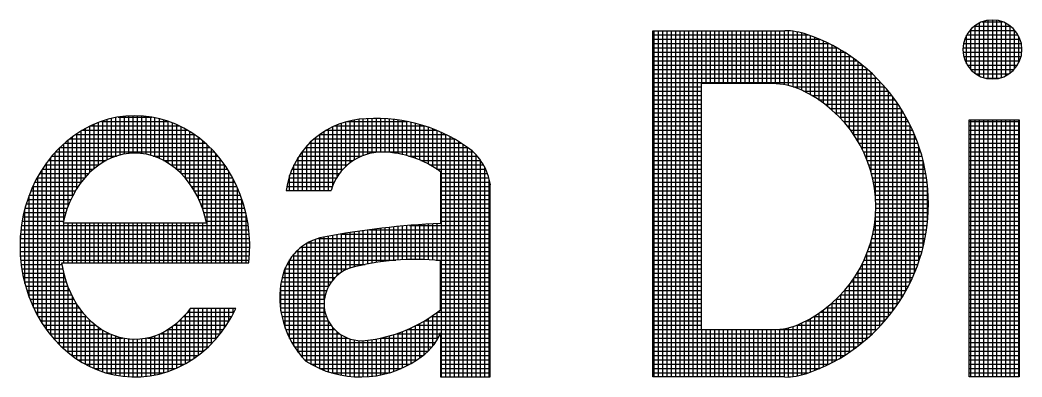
# Model space of a CAD drawing. Header units: inches. Extents: x 1155 to 1996, y 2 to 596.
# Drawn here: x 1862.027 to 1866.036, y 101.518 to 102.949 of the extents above; entities that cross this region are included whole.
import ezdxf

# ---------------------------------------------------------------- set-up
doc = ezdxf.new("R2010")
doc.units = ezdxf.units.IN
doc.header["$MEASUREMENT"] = 0
doc.layers.add('BG ÇÑ±¹Áö¿ª³\xad¹æ±â¼úÁÖ½ÄÈ¸»ç CI', color=7, linetype='Continuous')

msp = doc.modelspace()

# ---------------------------------------------------------------- linework, layer by layer
at = {"layer": 'BG ÇÑ±¹Áö¿ª³\xad¹æ±â¼úÁÖ½ÄÈ¸»ç CI', "color": 7, "linetype": 'Continuous', "lineweight": 25}
for p, q in [((1865.8766, 102.9418), (1865.9582, 102.9418)), ((1865.8836, 102.7176), (1865.8836, 102.9442)), ((1865.901, 102.7138), (1865.901, 102.9479)), ((1865.9184, 102.7127), (1865.9184, 102.9491)), ((1865.9357, 102.7141), (1865.9357, 102.9477)), ((1865.9531, 102.7182), (1865.9531, 102.9436)), ((1864.5585, 101.5185), (1864.5585, 102.906)), ((1864.5585, 102.906), (1865.087, 102.906)), ((1864.5639, 101.5185), (1864.5639, 102.906)), ((1864.5813, 101.5185), (1864.5813, 102.906)), ((1864.5987, 101.5185), (1864.5987, 102.906)), ((1864.616, 101.5185), (1864.616, 102.906)), ((1864.6334, 101.5185), (1864.6334, 102.906)), ((1864.6508, 101.5185), (1864.6508, 102.906)), ((1864.6681, 101.5185), (1864.6681, 102.906)), ((1864.6855, 101.5185), (1864.6855, 102.906)), ((1864.7029, 101.5185), (1864.7029, 102.906)), ((1864.7202, 101.5185), (1864.7202, 102.906)), ((1864.7376, 101.5185), (1864.7376, 102.906)), ((1864.7549, 102.6942), (1864.7549, 102.906)), ((1864.7723, 102.6942), (1864.7723, 102.906)), ((1864.7897, 102.6942), (1864.7897, 102.906)), ((1864.807, 102.6942), (1864.807, 102.906)), ((1864.8244, 102.6942), (1864.8244, 102.906)), ((1864.8418, 102.6942), (1864.8418, 102.906)), ((1864.8591, 102.6942), (1864.8591, 102.906)), ((1864.8765, 102.6942), (1864.8765, 102.906)), ((1864.8939, 102.6942), (1864.8939, 102.906)), ((1864.9112, 102.6942), (1864.9112, 102.906)), ((1864.9286, 102.6942), (1864.9286, 102.906)), ((1864.946, 102.6942), (1864.946, 102.906)), ((1864.9633, 102.6942), (1864.9633, 102.906)), ((1864.9807, 102.6942), (1864.9807, 102.906)), ((1864.998, 102.6942), (1864.998, 102.906)), ((1865.0154, 102.6942), (1865.0154, 102.906)), ((1865.0328, 102.6942), (1865.0328, 102.906)), ((1865.0501, 102.6938), (1865.0501, 102.906)), ((1865.0675, 102.6924), (1865.0675, 102.906)), ((1865.0849, 102.6899), (1865.0849, 102.906)), ((1865.1022, 102.6863), (1865.1022, 102.9056)), ((1865.1196, 102.6814), (1865.1196, 102.9041)), ((1865.137, 102.6752), (1865.137, 102.9014)), ((1865.8271, 102.9071), (1866.0078, 102.9071)), ((1865.8315, 102.7497), (1865.8315, 102.9121)), ((1865.8452, 102.9245), (1865.9896, 102.9245)), ((1865.8489, 102.7346), (1865.8489, 102.9272)), ((1865.8663, 102.7243), (1865.8663, 102.9374)), ((1865.9705, 102.7253), (1865.9705, 102.9365)), ((1865.9878, 102.736), (1865.9878, 102.9258)), ((1866.0052, 102.7517), (1866.0052, 102.91)), ((1864.5585, 102.8897), (1865.18, 102.8897)), ((1864.5585, 102.8724), (1865.225, 102.8724)), ((1865.1543, 102.6677), (1865.1543, 102.8976)), ((1865.1717, 102.6592), (1865.1717, 102.8926)), ((1865.1891, 102.6498), (1865.1891, 102.8865)), ((1865.2064, 102.6395), (1865.2064, 102.88)), ((1865.2238, 102.6282), (1865.2238, 102.8729)), ((1865.2412, 102.616), (1865.2412, 102.8653)), ((1865.8067, 102.8724), (1866.0281, 102.8724)), ((1865.8142, 102.7733), (1865.8142, 102.8884)), ((1865.8149, 102.8897), (1866.0199, 102.8897)), ((1866.0226, 102.7769), (1866.0226, 102.8849)), ((1864.5585, 102.855), (1865.2627, 102.855)), ((1864.5585, 102.8376), (1865.2956, 102.8376)), ((1864.5585, 102.8203), (1865.3248, 102.8203)), ((1865.2585, 102.6026), (1865.2585, 102.8571)), ((1865.2759, 102.5879), (1865.2759, 102.8483)), ((1865.2932, 102.5719), (1865.2932, 102.8389)), ((1865.3106, 102.5543), (1865.3106, 102.8289)), ((1865.7994, 102.8376), (1866.0354, 102.8376)), ((1865.7997, 102.8203), (1866.0351, 102.8203)), ((1865.8017, 102.855), (1866.0331, 102.855)), ((1864.5585, 102.8029), (1865.3512, 102.8029)), ((1864.5585, 102.7856), (1865.3753, 102.7856)), ((1865.328, 102.5349), (1865.328, 102.8183)), ((1865.3453, 102.5133), (1865.3453, 102.8069)), ((1865.3627, 102.489), (1865.3627, 102.7948)), ((1865.3801, 102.4614), (1865.3801, 102.782)), ((1865.8026, 102.8029), (1866.0322, 102.8029)), ((1865.8083, 102.7856), (1866.0266, 102.7856)), ((1864.5585, 102.7682), (1865.3975, 102.7682)), ((1864.5585, 102.7508), (1865.418, 102.7508)), ((1865.3974, 102.4291), (1865.3974, 102.7682)), ((1865.4148, 102.3899), (1865.4148, 102.7536)), ((1865.8172, 102.7682), (1866.0176, 102.7682)), ((1865.8305, 102.7508), (1866.0043, 102.7508)), ((1864.5585, 102.7335), (1865.437, 102.7335)), ((1864.5585, 102.7161), (1865.4548, 102.7161)), ((1865.4322, 102.3377), (1865.4322, 102.738)), ((1865.4495, 102.2339), (1865.4495, 102.7213)), ((1865.4669, 101.721), (1865.4669, 102.7035)), ((1865.8505, 102.7335), (1865.9843, 102.7335)), ((1865.8893, 102.7161), (1865.9455, 102.7161)), ((1864.5585, 102.6987), (1865.4713, 102.6987)), ((1864.5585, 102.6814), (1864.7526, 102.6814)), ((1864.5585, 102.664), (1864.7526, 102.664)), ((1865.037, 102.6942), (1864.7526, 102.6942)), ((1864.7526, 102.6942), (1864.7526, 101.7083)), ((1865.1197, 102.6814), (1865.4868, 102.6814)), ((1865.1621, 102.664), (1865.5014, 102.664)), ((1865.4843, 101.7401), (1865.4843, 102.6843)), ((1865.5016, 101.7608), (1865.5016, 102.6637)), ((1864.5585, 102.6466), (1864.7526, 102.6466)), ((1864.5585, 102.6293), (1864.7526, 102.6293)), ((1865.1945, 102.6466), (1865.515, 102.6466)), ((1865.2222, 102.6293), (1865.5278, 102.6293)), ((1865.519, 101.7831), (1865.519, 102.6414)), ((1864.5585, 102.6119), (1864.7526, 102.6119)), ((1864.5585, 102.5945), (1864.7526, 102.5945)), ((1865.2466, 102.6119), (1865.5398, 102.6119)), ((1865.2682, 102.5945), (1865.5511, 102.5945)), ((1865.5363, 101.8074), (1865.5363, 102.6171)), ((1865.5537, 101.8341), (1865.5537, 102.5904)), ((1862.3435, 102.5396), (1862.3087, 102.5248)), ((1862.3791, 102.5511), (1862.3435, 102.5396)), ((1862.3523, 102.5424), (1862.6215, 102.5424)), ((1862.3586, 102.3785), (1862.3586, 102.5445)), ((1862.376, 102.3882), (1862.376, 102.5501)), ((1862.4149, 102.5592), (1862.3791, 102.5511)), ((1862.3934, 102.3965), (1862.3934, 102.5543)), ((1862.4107, 102.4027), (1862.4107, 102.5583)), ((1862.4506, 102.564), (1862.4149, 102.5592)), ((1862.4194, 102.5598), (1862.5548, 102.5598)), ((1862.4281, 102.4078), (1862.4281, 102.561)), ((1862.4455, 102.4116), (1862.4455, 102.5633)), ((1862.4859, 102.5656), (1862.4506, 102.564)), ((1862.4628, 102.4142), (1862.4628, 102.5646)), ((1862.4802, 102.4151), (1862.4802, 102.5654)), ((1862.5206, 102.5642), (1862.4859, 102.5656)), ((1862.4976, 102.4149), (1862.4976, 102.5651)), ((1862.5149, 102.4135), (1862.5149, 102.5644)), ((1862.5542, 102.5599), (1862.5206, 102.5642)), ((1862.5323, 102.4109), (1862.5323, 102.5627)), ((1862.5497, 102.4066), (1862.5497, 102.5605)), ((1862.5867, 102.5531), (1862.5542, 102.5599)), ((1862.567, 102.4011), (1862.567, 102.5572)), ((1862.5844, 102.3943), (1862.5844, 102.5536)), ((1862.6187, 102.5436), (1862.5867, 102.5531)), ((1862.6017, 102.386), (1862.6017, 102.5486)), ((1862.6507, 102.5311), (1862.6187, 102.5436)), ((1862.6191, 102.3758), (1862.6191, 102.5434)), ((1863.3311, 102.3633), (1863.3311, 102.5411)), ((1863.3362, 102.5424), (1863.5768, 102.5424)), ((1863.3484, 102.3778), (1863.3484, 102.5454)), ((1863.3658, 102.3895), (1863.3658, 102.5487)), ((1863.3832, 102.3989), (1863.3832, 102.5511)), ((1863.4005, 102.4063), (1863.4005, 102.5528)), ((1863.4179, 102.412), (1863.4179, 102.5539)), ((1863.4352, 102.4161), (1863.4352, 102.5546)), ((1863.4526, 102.4187), (1863.4526, 102.5549)), ((1863.47, 102.4198), (1863.47, 102.5546)), ((1863.4873, 102.4195), (1863.4873, 102.5539)), ((1863.5047, 102.4183), (1863.5047, 102.5527)), ((1863.5221, 102.4164), (1863.5221, 102.551)), ((1863.5394, 102.4137), (1863.5394, 102.5488)), ((1863.5568, 102.4102), (1863.5568, 102.5461)), ((1863.5742, 102.4059), (1863.5742, 102.543)), ((1863.5915, 102.4008), (1863.5915, 102.5393)), ((1864.5585, 102.5772), (1864.7526, 102.5772)), ((1864.5585, 102.5598), (1864.7526, 102.5598)), ((1864.5585, 102.5424), (1864.7526, 102.5424)), ((1865.2877, 102.5772), (1865.5617, 102.5772)), ((1865.3054, 102.5598), (1865.5717, 102.5598)), ((1865.3214, 102.5424), (1865.581, 102.5424)), ((1865.5711, 101.8636), (1865.5711, 102.5608)), ((1865.8245, 102.5494), (1866.0242, 102.5494)), ((1865.8245, 101.5185), (1865.8245, 102.5494)), ((1865.8245, 102.5424), (1866.0242, 102.5424)), ((1865.8315, 101.5185), (1865.8315, 102.5494)), ((1865.8489, 101.5185), (1865.8489, 102.5494)), ((1865.8663, 101.5185), (1865.8663, 102.5494)), ((1865.8836, 101.5185), (1865.8836, 102.5494)), ((1865.901, 101.5185), (1865.901, 102.5494)), ((1865.9184, 101.5185), (1865.9184, 102.5494)), ((1865.9357, 101.5185), (1865.9357, 102.5494)), ((1865.9531, 101.5185), (1865.9531, 102.5494)), ((1865.9705, 101.5185), (1865.9705, 102.5494)), ((1865.9878, 101.5185), (1865.9878, 102.5494)), ((1866.0052, 101.5185), (1866.0052, 102.5494)), ((1866.0226, 101.5185), (1866.0226, 102.5494)), ((1866.0242, 102.5494), (1866.0242, 101.5185)), ((1862.2748, 102.5067), (1862.2422, 102.4855)), ((1862.2718, 102.2991), (1862.2718, 102.5048)), ((1862.3087, 102.5248), (1862.2748, 102.5067)), ((1862.2767, 102.5077), (1862.696, 102.5077)), ((1862.2892, 102.3203), (1862.2892, 102.5144)), ((1862.3066, 102.3386), (1862.3066, 102.5237)), ((1862.3094, 102.5251), (1862.6632, 102.5251)), ((1862.3239, 102.354), (1862.3239, 102.5313)), ((1862.3413, 102.3672), (1862.3413, 102.5387)), ((1862.6365, 102.3638), (1862.6365, 102.5366)), ((1862.6826, 102.5156), (1862.6507, 102.5311)), ((1862.6538, 102.35), (1862.6538, 102.5296)), ((1862.6712, 102.334), (1862.6712, 102.5212)), ((1862.714, 102.4971), (1862.6826, 102.5156)), ((1862.6886, 102.3153), (1862.6886, 102.5121)), ((1862.7059, 102.2932), (1862.7059, 102.5018)), ((1863.2442, 102.266), (1863.2442, 102.5028)), ((1863.2523, 102.5077), (1863.6916, 102.5077)), ((1863.2616, 102.266), (1863.2616, 102.513)), ((1863.279, 102.2874), (1863.279, 102.5218)), ((1863.2863, 102.5251), (1863.6439, 102.5251)), ((1863.2963, 102.3214), (1863.2963, 102.5293)), ((1863.3137, 102.3451), (1863.3137, 102.5357)), ((1863.6089, 102.3948), (1863.6089, 102.5351)), ((1863.6263, 102.3879), (1863.6263, 102.5304)), ((1863.6436, 102.38), (1863.6436, 102.5252)), ((1863.661, 102.3712), (1863.661, 102.5194)), ((1863.6783, 102.3612), (1863.6783, 102.513)), ((1863.6957, 102.3501), (1863.6957, 102.506)), ((1864.5585, 102.5251), (1864.7526, 102.5251)), ((1864.5585, 102.5077), (1864.7526, 102.5077)), ((1865.3361, 102.5251), (1865.5897, 102.5251)), ((1865.3495, 102.5077), (1865.5978, 102.5077)), ((1865.5884, 101.8969), (1865.5884, 102.5276)), ((1865.8245, 102.5251), (1866.0242, 102.5251)), ((1865.8245, 102.5077), (1866.0242, 102.5077)), ((1862.2114, 102.4614), (1862.1825, 102.4346)), ((1862.2422, 102.4855), (1862.2114, 102.4614)), ((1862.2197, 102.204), (1862.2197, 102.4679)), ((1862.2262, 102.473), (1862.7474, 102.473)), ((1862.2371, 102.2436), (1862.2371, 102.4815)), ((1862.2497, 102.4904), (1862.7235, 102.4904)), ((1862.2545, 102.274), (1862.2545, 102.4935)), ((1862.7445, 102.4754), (1862.714, 102.4971)), ((1862.7233, 102.2667), (1862.7233, 102.4905)), ((1862.7407, 102.234), (1862.7407, 102.4782)), ((1862.7739, 102.4507), (1862.7445, 102.4754)), ((1862.758, 102.1923), (1862.758, 102.4641)), ((1863.1921, 102.266), (1863.1921, 102.4625)), ((1863.2037, 102.473), (1863.7632, 102.473)), ((1863.2095, 102.266), (1863.2095, 102.4779)), ((1863.2257, 102.4904), (1863.7303, 102.4904)), ((1863.2269, 102.266), (1863.2269, 102.4912)), ((1863.7131, 101.5185), (1863.7131, 102.4985)), ((1863.7304, 101.5185), (1863.7304, 102.4903)), ((1863.7478, 101.5185), (1863.7478, 102.4814)), ((1863.7652, 101.5185), (1863.7652, 102.4719)), ((1863.7825, 101.5185), (1863.7825, 102.4616)), ((1864.5585, 102.4904), (1864.7526, 102.4904)), ((1864.5585, 102.473), (1864.7526, 102.473)), ((1865.3618, 102.4904), (1865.6054, 102.4904)), ((1865.3731, 102.473), (1865.6124, 102.473)), ((1865.6058, 101.9352), (1865.6058, 102.4893)), ((1865.8245, 102.4904), (1866.0242, 102.4904)), ((1865.8245, 102.473), (1866.0242, 102.473)), ((1862.1825, 102.4346), (1862.1558, 102.4056)), ((1862.1699, 102.4209), (1862.8037, 102.4209)), ((1862.185, 101.6473), (1862.185, 102.4369)), ((1862.1864, 102.4383), (1862.7865, 102.4383)), ((1862.2024, 102.1473), (1862.2024, 102.453)), ((1862.2052, 102.4556), (1862.7681, 102.4556)), ((1862.8018, 102.4231), (1862.7739, 102.4507)), ((1862.7754, 101.9756), (1862.7754, 102.4493)), ((1862.7928, 101.9756), (1862.7928, 102.4321)), ((1862.8278, 102.3928), (1862.8018, 102.4231)), ((1863.155, 102.4209), (1863.8393, 102.4209)), ((1863.1574, 102.266), (1863.1574, 102.424)), ((1863.169, 102.4383), (1863.8179, 102.4383)), ((1863.1748, 102.266), (1863.1748, 102.4448)), ((1863.1851, 102.4556), (1863.7921, 102.4556)), ((1863.7999, 101.5185), (1863.7999, 102.4505)), ((1863.8173, 101.5185), (1863.8173, 102.4387)), ((1863.8346, 101.5185), (1863.8346, 102.4251)), ((1864.5585, 102.4556), (1864.7526, 102.4556)), ((1864.5585, 102.4383), (1864.7526, 102.4383)), ((1864.5585, 102.4209), (1864.7526, 102.4209)), ((1865.3834, 102.4556), (1865.6189, 102.4556)), ((1865.3928, 102.4383), (1865.6249, 102.4383)), ((1865.4014, 102.4209), (1865.6305, 102.4209)), ((1865.6232, 101.981), (1865.6232, 102.4435)), ((1865.8245, 102.4556), (1866.0242, 102.4556)), ((1865.8245, 102.4383), (1866.0242, 102.4383)), ((1865.8245, 102.4209), (1866.0242, 102.4209)), ((1862.1558, 102.4056), (1862.1315, 102.3745)), ((1862.1407, 102.3862), (1862.3718, 102.3862)), ((1862.1503, 101.6858), (1862.1503, 102.3985)), ((1862.1542, 102.4035), (1862.413, 102.4035)), ((1862.1676, 101.6654), (1862.1676, 102.4184)), ((1862.3702, 102.3854), (1862.3476, 102.3718)), ((1862.3934, 102.3965), (1862.3702, 102.3854)), ((1862.4168, 102.4049), (1862.3934, 102.3965)), ((1862.4403, 102.4108), (1862.4168, 102.4049)), ((1862.4637, 102.4143), (1862.4403, 102.4108)), ((1862.4866, 102.4154), (1862.4637, 102.4143)), ((1862.5096, 102.4143), (1862.4866, 102.4154)), ((1862.5329, 102.4108), (1862.5096, 102.4143)), ((1862.5564, 102.4049), (1862.5329, 102.4108)), ((1862.5799, 102.3965), (1862.5564, 102.4049)), ((1862.5603, 102.4035), (1862.8186, 102.4035)), ((1862.603, 102.3854), (1862.5799, 102.3965)), ((1862.6015, 102.3862), (1862.8327, 102.3862)), ((1862.6256, 102.3718), (1862.603, 102.3854)), ((1862.8101, 101.9756), (1862.8101, 102.4134)), ((1862.8275, 101.9756), (1862.8275, 102.3932)), ((1862.8517, 102.3601), (1862.8278, 102.3928)), ((1863.1322, 102.3862), (1863.3605, 102.3862)), ((1863.14, 102.266), (1863.14, 102.3992)), ((1863.1428, 102.4035), (1863.3935, 102.4035)), ((1863.5825, 102.4035), (1863.8562, 102.4035)), ((1863.6303, 102.3862), (1863.8699, 102.3862)), ((1863.852, 101.5185), (1863.852, 102.4082)), ((1863.8694, 101.5185), (1863.8694, 102.3869)), ((1864.5585, 102.4035), (1864.7526, 102.4035)), ((1864.5585, 102.3862), (1864.7526, 102.3862)), ((1865.4092, 102.4035), (1865.6355, 102.4035)), ((1865.4162, 102.3862), (1865.6401, 102.3862)), ((1865.6405, 102.0402), (1865.6405, 102.3843)), ((1865.8245, 102.4035), (1866.0242, 102.4035)), ((1865.8245, 102.3862), (1866.0242, 102.3862)), ((1862.1098, 102.3418), (1862.0907, 102.308)), ((1862.1315, 102.3745), (1862.1098, 102.3418)), ((1862.1155, 101.7331), (1862.1155, 102.3505)), ((1862.1162, 102.3514), (1862.321, 102.3514)), ((1862.1277, 102.3688), (1862.3435, 102.3688)), ((1862.1329, 101.7082), (1862.1329, 102.3762)), ((1862.3259, 102.3558), (1862.3052, 102.3374)), ((1862.3476, 102.3718), (1862.3259, 102.3558)), ((1862.6474, 102.3558), (1862.6256, 102.3718)), ((1862.6297, 102.3688), (1862.8454, 102.3688)), ((1862.668, 102.3374), (1862.6474, 102.3558)), ((1862.6522, 102.3514), (1862.8571, 102.3514)), ((1862.8449, 101.9756), (1862.8449, 102.3695)), ((1862.8733, 102.3251), (1862.8517, 102.3601)), ((1862.8622, 101.9756), (1862.8622, 102.3431)), ((1863.1151, 102.3514), (1863.3193, 102.3514)), ((1863.1227, 102.266), (1863.1227, 102.3681)), ((1863.123, 102.3688), (1863.3372, 102.3688)), ((1863.6653, 102.3688), (1863.8811, 102.3688)), ((1863.6937, 102.3514), (1863.8901, 102.3514)), ((1863.7094, 102.3404), (1863.7094, 102.1341)), ((1863.8867, 101.5185), (1863.8867, 102.3584)), ((1864.5585, 102.3688), (1864.7526, 102.3688)), ((1864.5585, 102.3514), (1864.7526, 102.3514)), ((1865.4226, 102.3688), (1865.6442, 102.3688)), ((1865.4282, 102.3514), (1865.6478, 102.3514)), ((1865.8245, 102.3688), (1866.0242, 102.3688)), ((1865.8245, 102.3514), (1866.0242, 102.3514)), ((1862.0907, 102.308), (1862.0742, 102.2732)), ((1862.0866, 102.2993), (1862.272, 102.2993)), ((1862.0956, 102.3167), (1862.2858, 102.3167)), ((1862.0982, 101.7626), (1862.0982, 102.3212)), ((1862.1054, 102.3341), (1862.3021, 102.3341)), ((1862.2859, 102.3168), (1862.2681, 102.2944)), ((1862.3052, 102.3374), (1862.2859, 102.3168)), ((1862.6873, 102.3168), (1862.668, 102.3374)), ((1862.6711, 102.3341), (1862.8678, 102.3341)), ((1862.7052, 102.2944), (1862.6873, 102.3168)), ((1862.6875, 102.3167), (1862.8776, 102.3167)), ((1862.7012, 102.2993), (1862.8866, 102.2993)), ((1862.8922, 102.2884), (1862.8733, 102.3251)), ((1862.8796, 101.9756), (1862.8796, 102.3129)), ((1863.0979, 102.2993), (1863.2842, 102.2993)), ((1863.1026, 102.3167), (1863.2935, 102.3167)), ((1863.1053, 102.266), (1863.1053, 102.3255)), ((1863.1083, 102.3341), (1863.305, 102.3341)), ((1863.7094, 102.3341), (1863.8973, 102.3341)), ((1863.7094, 102.3167), (1863.9029, 102.3167)), ((1863.7094, 102.2993), (1863.9069, 102.2993)), ((1863.9041, 101.5185), (1863.9041, 102.312)), ((1864.5585, 102.3341), (1864.7526, 102.3341)), ((1864.5585, 102.3167), (1864.7526, 102.3167)), ((1864.5585, 102.2993), (1864.7526, 102.2993)), ((1865.4331, 102.3341), (1865.651, 102.3341)), ((1865.4375, 102.3167), (1865.6538, 102.3167)), ((1865.4411, 102.2993), (1865.6562, 102.2993)), ((1865.8245, 102.3341), (1866.0242, 102.3341)), ((1865.8245, 102.3167), (1866.0242, 102.3167)), ((1865.8245, 102.2993), (1866.0242, 102.2993)), ((1862.0742, 102.2732), (1862.0604, 102.238)), ((1862.0708, 102.2646), (1862.2488, 102.2646)), ((1862.0784, 102.282), (1862.2598, 102.282)), ((1862.0808, 101.7969), (1862.0808, 102.2871)), ((1862.252, 102.2703), (1862.2377, 102.2448)), ((1862.2681, 102.2944), (1862.252, 102.2703)), ((1862.7213, 102.2703), (1862.7052, 102.2944)), ((1862.7135, 102.282), (1862.8949, 102.282)), ((1862.7356, 102.2448), (1862.7213, 102.2703)), ((1862.7245, 102.2646), (1862.9023, 102.2646)), ((1862.9084, 102.2502), (1862.8922, 102.2884)), ((1862.8969, 101.9756), (1862.8969, 102.2772)), ((1863.0917, 102.266), (1863.2717, 102.266)), ((1863.0943, 102.282), (1863.2769, 102.282)), ((1863.7094, 102.282), (1863.9086, 102.282)), ((1863.7094, 102.2646), (1863.9086, 102.2646)), ((1863.9086, 101.5185), (1863.9086, 102.2888)), ((1864.5585, 102.282), (1864.7526, 102.282)), ((1864.5585, 102.2646), (1864.7526, 102.2646)), ((1865.4442, 102.282), (1865.6581, 102.282)), ((1865.4466, 102.2646), (1865.6596, 102.2646)), ((1865.6579, 102.1408), (1865.6579, 102.2837)), ((1865.8245, 102.282), (1866.0242, 102.282)), ((1865.8245, 102.2646), (1866.0242, 102.2646)), ((1862.0604, 102.238), (1862.0491, 102.2026)), ((1862.0578, 102.2299), (1862.2307, 102.2299)), ((1862.0634, 101.8383), (1862.0634, 102.2458)), ((1862.064, 102.2473), (1862.239, 102.2473)), ((1862.2377, 102.2448), (1862.2253, 102.2184)), ((1862.7342, 102.2473), (1862.9094, 102.2473)), ((1862.748, 102.2184), (1862.7356, 102.2448)), ((1862.7426, 102.2299), (1862.9152, 102.2299)), ((1862.9217, 102.2109), (1862.9084, 102.2502)), ((1862.9143, 101.9756), (1862.9143, 102.2327)), ((1863.7094, 102.2473), (1863.9086, 102.2473)), ((1863.7094, 102.2299), (1863.9086, 102.2299)), ((1864.5585, 102.2473), (1864.7526, 102.2473)), ((1864.5585, 102.2299), (1864.7526, 102.2299)), ((1865.4485, 102.2473), (1865.6606, 102.2473)), ((1865.4498, 102.2299), (1865.6613, 102.2299)), ((1865.8245, 102.2473), (1866.0242, 102.2473)), ((1865.8245, 102.2299), (1866.0242, 102.2299)), ((1862.0491, 102.2026), (1862.0401, 102.1664)), ((1862.0461, 101.8938), (1862.0461, 102.1903)), ((1862.0473, 102.1952), (1862.2163, 102.1952)), ((1862.0523, 102.2125), (1862.223, 102.2125)), ((1862.2148, 102.1912), (1862.2063, 102.1636)), ((1862.2253, 102.2184), (1862.2148, 102.1912)), ((1862.7584, 102.1912), (1862.748, 102.2184)), ((1862.7502, 102.2125), (1862.9211, 102.2125)), ((1862.7569, 102.1952), (1862.9258, 102.1952)), ((1862.767, 102.1636), (1862.7584, 102.1912)), ((1862.9321, 102.1711), (1862.9217, 102.2109)), ((1863.7094, 102.2125), (1863.9086, 102.2125)), ((1863.7094, 102.1952), (1863.9086, 102.1952)), ((1864.5585, 102.2125), (1864.7526, 102.2125)), ((1864.5585, 102.1952), (1864.7526, 102.1952)), ((1865.4504, 102.2125), (1865.6615, 102.2125)), ((1865.4505, 102.1952), (1865.6613, 102.1952)), ((1865.8245, 102.2125), (1866.0242, 102.2125)), ((1865.8245, 102.1952), (1866.0242, 102.1952)), ((1862.0401, 102.1664), (1862.0333, 102.1286)), ((1862.0359, 102.1431), (1862.2014, 102.1431)), ((1862.0391, 102.1604), (1862.2055, 102.1604)), ((1862.043, 102.1778), (1862.2107, 102.1778)), ((1862.2063, 102.1636), (1862.1996, 102.1359)), ((1862.7626, 102.1778), (1862.9303, 102.1778)), ((1862.7736, 102.1359), (1862.767, 102.1636)), ((1862.7677, 102.1604), (1862.9341, 102.1604)), ((1862.7719, 102.1431), (1862.9373, 102.1431)), ((1862.9317, 101.9756), (1862.9317, 102.1726)), ((1862.9396, 102.131), (1862.9321, 102.1711)), ((1863.7094, 102.1778), (1863.9086, 102.1778)), ((1863.7094, 102.1604), (1863.9086, 102.1604)), ((1863.7094, 102.1431), (1863.9086, 102.1431)), ((1864.5585, 102.1778), (1864.7526, 102.1778)), ((1864.5585, 102.1604), (1864.7526, 102.1604)), ((1864.5585, 102.1431), (1864.7526, 102.1431)), ((1865.4473, 102.1431), (1865.6581, 102.1431)), ((1865.4489, 102.1604), (1865.6596, 102.1604)), ((1865.4495, 101.7031), (1865.4495, 102.1685)), ((1865.45, 102.1778), (1865.6606, 102.1778)), ((1865.8245, 102.1778), (1866.0242, 102.1778)), ((1865.8245, 102.1604), (1866.0242, 102.1604)), ((1865.8245, 102.1431), (1866.0242, 102.1431)), ((1862.0333, 102.1286), (1862.0289, 102.0895)), ((1862.031, 102.1083), (1862.9422, 102.1083)), ((1862.033, 102.1257), (1862.9402, 102.1257)), ((1862.1996, 102.1359), (1862.257, 102.1359)), ((1862.2024, 101.9756), (1862.2024, 102.1359)), ((1862.2197, 101.9756), (1862.2197, 102.1359)), ((1862.2371, 101.9756), (1862.2371, 102.1359)), ((1862.2545, 101.9756), (1862.2545, 102.1359)), ((1862.257, 102.1359), (1862.3144, 102.1359)), ((1862.2718, 101.9756), (1862.2718, 102.1359)), ((1862.2892, 101.9756), (1862.2892, 102.1359)), ((1862.3066, 101.9756), (1862.3066, 102.1359)), ((1862.3144, 102.1359), (1862.3718, 102.1359)), ((1862.3239, 101.9756), (1862.3239, 102.1359)), ((1862.3413, 101.9756), (1862.3413, 102.1359)), ((1862.3586, 101.9756), (1862.3586, 102.1359)), ((1862.3718, 102.1359), (1862.4292, 102.1359)), ((1862.376, 101.9756), (1862.376, 102.1359)), ((1862.3934, 101.9756), (1862.3934, 102.1359)), ((1862.4107, 101.9756), (1862.4107, 102.1359)), ((1862.4281, 101.9756), (1862.4281, 102.1359)), ((1862.4292, 102.1359), (1862.4866, 102.1359)), ((1862.4455, 101.9756), (1862.4455, 102.1359)), ((1862.4628, 101.9756), (1862.4628, 102.1359)), ((1862.4802, 101.9756), (1862.4802, 102.1359)), ((1862.4866, 102.1359), (1862.544, 102.1359)), ((1862.4976, 101.9756), (1862.4976, 102.1359)), ((1862.5149, 101.9756), (1862.5149, 102.1359)), ((1862.5323, 101.9756), (1862.5323, 102.1359)), ((1862.544, 102.1359), (1862.6014, 102.1359)), ((1862.5497, 101.9756), (1862.5497, 102.1359)), ((1862.567, 101.9756), (1862.567, 102.1359)), ((1862.5844, 101.9756), (1862.5844, 102.1359)), ((1862.6014, 102.1359), (1862.6588, 102.1359)), ((1862.6017, 101.9756), (1862.6017, 102.1359)), ((1862.6191, 101.9756), (1862.6191, 102.1359)), ((1862.6365, 101.9756), (1862.6365, 102.1359)), ((1862.6538, 101.9756), (1862.6538, 102.1359)), ((1862.6588, 102.1359), (1862.7162, 102.1359)), ((1862.6712, 101.9756), (1862.6712, 102.1359)), ((1862.6886, 101.9756), (1862.6886, 102.1359)), ((1862.7059, 101.9756), (1862.7059, 102.1359)), ((1862.7162, 102.1359), (1862.7736, 102.1359)), ((1862.7233, 101.9756), (1862.7233, 102.1359)), ((1862.7407, 101.9756), (1862.7407, 102.1359)), ((1862.758, 101.9756), (1862.758, 102.1359)), ((1862.9442, 102.091), (1862.9396, 102.131)), ((1863.3658, 101.9599), (1863.3658, 102.1)), ((1863.3832, 101.9641), (1863.3832, 102.1026)), ((1863.4005, 101.9679), (1863.4005, 102.105)), ((1863.4179, 101.9714), (1863.4179, 102.1074)), ((1863.4249, 102.1083), (1863.9086, 102.1083)), ((1863.4352, 101.9746), (1863.4352, 102.1097)), ((1863.4526, 101.9775), (1863.4526, 102.1119)), ((1863.47, 101.9801), (1863.47, 102.114)), ((1863.4873, 101.9824), (1863.4873, 102.116)), ((1863.5047, 101.9843), (1863.5047, 102.1179)), ((1863.5221, 101.986), (1863.5221, 102.1198)), ((1863.5394, 101.9874), (1863.5394, 102.1215)), ((1863.5568, 101.9885), (1863.5568, 102.1232)), ((1863.5742, 101.9893), (1863.5742, 102.1248)), ((1863.5846, 102.1257), (1863.9086, 102.1257)), ((1863.5915, 101.9898), (1863.5915, 102.1263)), ((1863.6089, 101.99), (1863.6089, 102.1277)), ((1863.6263, 101.9898), (1863.6263, 102.129)), ((1863.6436, 101.9895), (1863.6436, 102.1303)), ((1863.661, 101.9888), (1863.661, 102.1314)), ((1863.6783, 101.9878), (1863.6783, 102.1325)), ((1863.6957, 101.9865), (1863.6957, 102.1334)), ((1864.5585, 102.1257), (1864.7526, 102.1257)), ((1864.5585, 102.1083), (1864.7526, 102.1083)), ((1865.4421, 102.1083), (1865.6539, 102.1083)), ((1865.445, 102.1257), (1865.6562, 102.1257)), ((1865.8245, 102.1257), (1866.0242, 102.1257)), ((1865.8245, 102.1083), (1866.0242, 102.1083)), ((1862.0289, 102.0895), (1862.027, 102.0492)), ((1862.0282, 102.0736), (1862.9451, 102.0736)), ((1862.0287, 101.9999), (1862.0287, 102.0859)), ((1862.0291, 102.091), (1862.9442, 102.091)), ((1862.9462, 102.0516), (1862.9442, 102.091)), ((1863.1921, 101.569), (1863.1921, 102.0631)), ((1863.2095, 101.56), (1863.2095, 102.0703)), ((1863.2193, 102.0736), (1863.9086, 102.0736)), ((1863.2269, 101.552), (1863.2269, 102.0758)), ((1863.2442, 101.8271), (1863.2442, 102.0797)), ((1863.2616, 101.8821), (1863.2616, 102.0828)), ((1863.279, 101.9079), (1863.279, 102.0859)), ((1863.2963, 101.9256), (1863.2963, 102.0889)), ((1863.3085, 102.091), (1863.9086, 102.091)), ((1863.3137, 101.9387), (1863.3137, 102.0918)), ((1863.3311, 101.9485), (1863.3311, 102.0946)), ((1863.3484, 101.9555), (1863.3484, 102.0974)), ((1864.5585, 102.091), (1864.7526, 102.091)), ((1864.5585, 102.0736), (1864.7526, 102.0736)), ((1865.4322, 101.6865), (1865.4322, 102.0647)), ((1865.4345, 102.0736), (1865.6479, 102.0736)), ((1865.4386, 102.091), (1865.6511, 102.091)), ((1865.8245, 102.091), (1866.0242, 102.091)), ((1865.8245, 102.0736), (1866.0242, 102.0736)), ((1862.027, 102.0492), (1862.028, 102.0083)), ((1862.0273, 102.0389), (1862.946, 102.0389)), ((1862.0274, 102.0562), (1862.9459, 102.0562)), ((1862.0277, 102.0215), (1862.9457, 102.0215)), ((1862.9455, 102.013), (1862.9462, 102.0516)), ((1863.1327, 102.0215), (1863.9086, 102.0215)), ((1863.14, 101.6172), (1863.14, 102.0285)), ((1863.1524, 102.0389), (1863.9086, 102.0389)), ((1863.1574, 101.5959), (1863.1574, 102.0426)), ((1863.1748, 101.5791), (1863.1748, 102.054)), ((1863.1787, 102.0562), (1863.9086, 102.0562)), ((1864.5585, 102.0562), (1864.7526, 102.0562)), ((1864.5585, 102.0389), (1864.7526, 102.0389)), ((1864.5585, 102.0215), (1864.7526, 102.0215)), ((1865.4182, 102.0215), (1865.6357, 102.0215)), ((1865.4243, 102.0389), (1865.6402, 102.0389)), ((1865.4298, 102.0562), (1865.6443, 102.0562)), ((1865.8245, 102.0562), (1866.0242, 102.0562)), ((1865.8245, 102.0389), (1866.0242, 102.0389)), ((1865.8245, 102.0215), (1866.0242, 102.0215)), ((1862.028, 102.0083), (1862.0318, 101.9669)), ((1862.0283, 102.0041), (1862.9448, 102.0041)), ((1862.0299, 101.9868), (1862.9434, 101.9868)), ((1862.9425, 101.9756), (1862.9455, 102.013)), ((1863.1046, 101.9868), (1863.5311, 101.9868)), ((1863.1053, 101.6732), (1863.1053, 101.9879)), ((1863.1171, 102.0041), (1863.9086, 102.0041)), ((1863.1227, 101.6424), (1863.1227, 102.0108)), ((1863.6919, 101.9868), (1863.9086, 101.9868)), ((1863.7094, 101.7879), (1863.7094, 101.9854)), ((1864.5585, 102.0041), (1864.7526, 102.0041)), ((1864.5585, 101.9868), (1864.7526, 101.9868)), ((1865.4038, 101.9868), (1865.6251, 101.9868)), ((1865.4114, 102.0041), (1865.6306, 102.0041)), ((1865.4148, 101.6709), (1865.4148, 102.0125)), ((1865.8245, 102.0041), (1866.0242, 102.0041)), ((1865.8245, 101.9868), (1866.0242, 101.9868)), ((1862.0315, 101.9694), (1862.1959, 101.9694)), ((1862.0318, 101.9669), (1862.0385, 101.9256)), ((1862.0342, 101.9521), (1862.1989, 101.9521)), ((1862.199, 101.9512), (1862.1949, 101.9756)), ((1862.1949, 101.9756), (1862.2696, 101.9756)), ((1862.2046, 101.9268), (1862.199, 101.9512)), ((1862.2696, 101.9756), (1862.3444, 101.9756)), ((1862.3444, 101.9756), (1862.4192, 101.9756)), ((1862.4192, 101.9756), (1862.4939, 101.9756)), ((1862.4939, 101.9756), (1862.5687, 101.9756)), ((1862.5687, 101.9756), (1862.6435, 101.9756)), ((1862.6435, 101.9756), (1862.7182, 101.9756)), ((1862.7182, 101.9756), (1862.793, 101.9756)), ((1862.793, 101.9756), (1862.8678, 101.9756)), ((1862.8678, 101.9756), (1862.9425, 101.9756)), ((1863.0865, 101.9521), (1863.339, 101.9521)), ((1863.088, 101.7139), (1863.088, 101.9555)), ((1863.0945, 101.9694), (1863.4078, 101.9694)), ((1863.7094, 101.9694), (1863.9086, 101.9694)), ((1863.7094, 101.9521), (1863.9086, 101.9521)), ((1864.5585, 101.9694), (1864.7526, 101.9694)), ((1864.5585, 101.9521), (1864.7526, 101.9521)), ((1865.3801, 101.6425), (1865.3801, 101.941)), ((1865.3863, 101.9521), (1865.6126, 101.9521)), ((1865.3955, 101.9694), (1865.6191, 101.9694)), ((1865.3974, 101.6562), (1865.3974, 101.9733)), ((1865.8245, 101.9694), (1866.0242, 101.9694)), ((1865.8245, 101.9521), (1866.0242, 101.9521)), ((1862.037, 101.9347), (1862.2028, 101.9347)), ((1862.0385, 101.9256), (1862.0483, 101.8846)), ((1862.0405, 101.9173), (1862.2073, 101.9173)), ((1862.0446, 101.9), (1862.2125, 101.9)), ((1862.2024, 101.6311), (1862.2024, 101.9366)), ((1862.2116, 101.9026), (1862.2046, 101.9268)), ((1862.22, 101.8788), (1862.2116, 101.9026)), ((1863.0722, 101.9), (1863.2728, 101.9)), ((1863.0757, 101.9173), (1863.2875, 101.9173)), ((1863.0803, 101.9347), (1863.3078, 101.9347)), ((1863.7094, 101.9347), (1863.9086, 101.9347)), ((1863.7094, 101.9173), (1863.9086, 101.9173)), ((1863.7094, 101.9), (1863.9086, 101.9)), ((1864.5585, 101.9347), (1864.7526, 101.9347)), ((1864.5585, 101.9173), (1864.7526, 101.9173)), ((1864.5585, 101.9), (1864.7526, 101.9)), ((1865.3534, 101.9), (1865.5899, 101.9)), ((1865.3627, 101.6296), (1865.3627, 101.9134)), ((1865.3653, 101.9173), (1865.5981, 101.9173)), ((1865.3763, 101.9347), (1865.6056, 101.9347)), ((1865.8245, 101.9347), (1866.0242, 101.9347)), ((1865.8245, 101.9173), (1866.0242, 101.9173)), ((1865.8245, 101.9), (1866.0242, 101.9)), ((1862.0483, 101.8846), (1862.061, 101.8445)), ((1862.0489, 101.8826), (1862.2186, 101.8826)), ((1862.0544, 101.8652), (1862.2257, 101.8652)), ((1862.2197, 101.6159), (1862.2197, 101.8795)), ((1862.2297, 101.8556), (1862.22, 101.8788)), ((1863.0678, 101.8652), (1863.2538, 101.8652)), ((1863.0696, 101.8826), (1863.2619, 101.8826)), ((1863.0706, 101.7834), (1863.0706, 101.8898)), ((1863.7094, 101.8826), (1863.9086, 101.8826)), ((1863.7094, 101.8652), (1863.9086, 101.8652)), ((1864.5585, 101.8826), (1864.7526, 101.8826)), ((1864.5585, 101.8652), (1864.7526, 101.8652)), ((1865.326, 101.8652), (1865.572, 101.8652)), ((1865.328, 101.6062), (1865.328, 101.8675)), ((1865.3403, 101.8826), (1865.5813, 101.8826)), ((1865.3453, 101.6175), (1865.3453, 101.8891)), ((1865.8245, 101.8826), (1866.0242, 101.8826)), ((1865.8245, 101.8652), (1866.0242, 101.8652)), ((1862.0599, 101.8479), (1862.2336, 101.8479)), ((1862.061, 101.8445), (1862.0765, 101.8057)), ((1862.0666, 101.8305), (1862.2424, 101.8305)), ((1862.2409, 101.8331), (1862.2297, 101.8556)), ((1862.2371, 101.6027), (1862.2371, 101.8408)), ((1862.2534, 101.8116), (1862.2409, 101.8331)), ((1863.0667, 101.8305), (1863.2447, 101.8305)), ((1863.0669, 101.8479), (1863.2482, 101.8479)), ((1863.7094, 101.8479), (1863.9086, 101.8479)), ((1863.7094, 101.8305), (1863.9086, 101.8305)), ((1864.5585, 101.8479), (1864.7526, 101.8479)), ((1864.5585, 101.8305), (1864.7526, 101.8305)), ((1865.2932, 101.5855), (1865.2932, 101.8305)), ((1865.2933, 101.8305), (1865.5515, 101.8305)), ((1865.3104, 101.8479), (1865.5621, 101.8479)), ((1865.3106, 101.5955), (1865.3106, 101.8481)), ((1865.8245, 101.8479), (1866.0242, 101.8479)), ((1865.8245, 101.8305), (1866.0242, 101.8305)), ((1862.0735, 101.8131), (1862.2524, 101.8131)), ((1862.0765, 101.8057), (1862.0947, 101.7685)), ((1862.0814, 101.7958), (1862.2639, 101.7958)), ((1862.0899, 101.7784), (1862.2769, 101.7784)), ((1862.2671, 101.7911), (1862.2534, 101.8116)), ((1862.2545, 101.5905), (1862.2545, 101.8099)), ((1862.2819, 101.772), (1862.2671, 101.7911)), ((1862.2718, 101.5794), (1862.2718, 101.785)), ((1862.7074, 101.7928), (1862.6937, 101.7748)), ((1862.6964, 101.7784), (1862.8834, 101.7784)), ((1862.7059, 101.5824), (1862.7059, 101.7909)), ((1862.7257, 101.7928), (1862.7074, 101.7928)), ((1862.7233, 101.5933), (1862.7233, 101.7928)), ((1862.7441, 101.7928), (1862.7257, 101.7928)), ((1862.7407, 101.6062), (1862.7407, 101.7928)), ((1862.7624, 101.7928), (1862.7441, 101.7928)), ((1862.758, 101.6198), (1862.758, 101.7928)), ((1862.7808, 101.7928), (1862.7624, 101.7928)), ((1862.7754, 101.6351), (1862.7754, 101.7928)), ((1862.7991, 101.7928), (1862.7808, 101.7928)), ((1862.7928, 101.652), (1862.7928, 101.7928)), ((1862.8175, 101.7928), (1862.7991, 101.7928)), ((1862.8101, 101.6702), (1862.8101, 101.7928)), ((1862.8358, 101.7928), (1862.8175, 101.7928)), ((1862.8275, 101.6912), (1862.8275, 101.7928)), ((1862.8542, 101.7928), (1862.8358, 101.7928)), ((1862.8449, 101.7146), (1862.8449, 101.7928)), ((1862.8725, 101.7928), (1862.8542, 101.7928)), ((1862.8622, 101.7409), (1862.8622, 101.7928)), ((1862.8908, 101.7928), (1862.8725, 101.7928)), ((1862.8741, 101.7604), (1862.8908, 101.7928)), ((1862.8796, 101.7711), (1862.8796, 101.7928)), ((1863.0674, 101.8131), (1863.2432, 101.8131)), ((1863.069, 101.7958), (1863.2439, 101.7958)), ((1863.0714, 101.7784), (1863.247, 101.7784)), ((1863.2442, 101.5449), (1863.2442, 101.793)), ((1863.6972, 101.7784), (1863.9086, 101.7784)), ((1863.7094, 101.8131), (1863.9086, 101.8131)), ((1863.7094, 101.7958), (1863.9086, 101.7958)), ((1864.5585, 101.8131), (1864.7526, 101.8131)), ((1864.5585, 101.7958), (1864.7526, 101.7958)), ((1864.5585, 101.7784), (1864.7526, 101.7784)), ((1865.23, 101.7784), (1865.5154, 101.7784)), ((1865.2412, 101.5592), (1865.2412, 101.7864)), ((1865.2534, 101.7958), (1865.5282, 101.7958)), ((1865.2585, 101.5674), (1865.2585, 101.7998)), ((1865.2744, 101.8131), (1865.5402, 101.8131)), ((1865.2759, 101.5762), (1865.2759, 101.8145)), ((1865.8245, 101.8131), (1866.0242, 101.8131)), ((1865.8245, 101.7958), (1866.0242, 101.7958)), ((1865.8245, 101.7784), (1866.0242, 101.7784)), ((1862.0947, 101.7685), (1862.1155, 101.7332)), ((1862.0991, 101.761), (1862.2917, 101.761)), ((1862.1093, 101.7437), (1862.3087, 101.7437)), ((1862.2977, 101.7543), (1862.2819, 101.772)), ((1862.2892, 101.5696), (1862.2892, 101.7638)), ((1862.3144, 101.7381), (1862.2977, 101.7543)), ((1862.3066, 101.5604), (1862.3066, 101.7457)), ((1862.3318, 101.7236), (1862.3144, 101.7381)), ((1862.6628, 101.7418), (1862.6458, 101.727)), ((1862.6788, 101.7578), (1862.6628, 101.7418)), ((1862.6647, 101.7437), (1862.8639, 101.7437)), ((1862.6712, 101.563), (1862.6712, 101.7501)), ((1862.6937, 101.7748), (1862.6788, 101.7578)), ((1862.6817, 101.761), (1862.8744, 101.761)), ((1862.6886, 101.5718), (1862.6886, 101.7689)), ((1862.8548, 101.7287), (1862.8741, 101.7604)), ((1863.0746, 101.761), (1863.2524, 101.761)), ((1863.0787, 101.7437), (1863.2603, 101.7437)), ((1863.2616, 101.5388), (1863.2616, 101.7413)), ((1863.6436, 101.6071), (1863.6436, 101.7425)), ((1863.6456, 101.7437), (1863.9086, 101.7437)), ((1863.661, 101.6226), (1863.661, 101.7532)), ((1863.6729, 101.761), (1863.9086, 101.761)), ((1863.6783, 101.6422), (1863.6783, 101.7648)), ((1863.6957, 101.6679), (1863.6957, 101.7773)), ((1864.5585, 101.761), (1864.7526, 101.761)), ((1864.5585, 101.7437), (1864.7526, 101.7437)), ((1865.1717, 101.5319), (1865.1717, 101.7433)), ((1865.1725, 101.7437), (1865.4873, 101.7437)), ((1865.1891, 101.5379), (1865.1891, 101.7526)), ((1865.2034, 101.761), (1865.5018, 101.761)), ((1865.2064, 101.5445), (1865.2064, 101.7629)), ((1865.2238, 101.5516), (1865.2238, 101.7742)), ((1865.8245, 101.761), (1866.0242, 101.761)), ((1865.8245, 101.7437), (1866.0242, 101.7437)), ((1862.1155, 101.7332), (1862.1384, 101.7003)), ((1862.1203, 101.7263), (1862.3286, 101.7263)), ((1862.1324, 101.709), (1862.3529, 101.709)), ((1862.1384, 101.7003), (1862.1633, 101.6699)), ((1862.3239, 101.5527), (1862.3239, 101.7302)), ((1862.3498, 101.7108), (1862.3318, 101.7236)), ((1862.3413, 101.5455), (1862.3413, 101.7169)), ((1862.3683, 101.6997), (1862.3498, 101.7108)), ((1862.3586, 101.5395), (1862.3586, 101.7055)), ((1862.387, 101.6904), (1862.3683, 101.6997)), ((1862.6089, 101.7019), (1862.5893, 101.6918)), ((1862.6017, 101.5356), (1862.6017, 101.6982)), ((1862.6277, 101.7137), (1862.6089, 101.7019)), ((1862.6191, 101.5407), (1862.6191, 101.7083)), ((1862.6202, 101.709), (1862.8408, 101.709)), ((1862.6458, 101.727), (1862.6277, 101.7137)), ((1862.6365, 101.5475), (1862.6365, 101.7202)), ((1862.6448, 101.7263), (1862.8532, 101.7263)), ((1862.6538, 101.5544), (1862.6538, 101.734)), ((1862.8088, 101.6686), (1862.833, 101.698)), ((1862.833, 101.698), (1862.8548, 101.7287)), ((1863.0838, 101.7263), (1863.2711, 101.7263)), ((1863.0898, 101.709), (1863.2857, 101.709)), ((1863.279, 101.5335), (1863.279, 101.7163)), ((1863.2963, 101.5291), (1863.2963, 101.6991)), ((1863.5568, 101.5549), (1863.5568, 101.7004)), ((1863.5742, 101.5633), (1863.5742, 101.7074)), ((1863.5777, 101.709), (1863.9086, 101.709)), ((1863.5915, 101.5728), (1863.5915, 101.7151)), ((1863.6089, 101.5834), (1863.6089, 101.7235)), ((1863.6144, 101.7263), (1863.9086, 101.7263)), ((1863.6263, 101.5945), (1863.6263, 101.7326)), ((1864.5585, 101.7263), (1864.7526, 101.7263)), ((1864.5585, 101.709), (1864.7526, 101.709)), ((1864.7526, 101.7083), (1865.037, 101.7083)), ((1864.7549, 101.5185), (1864.7549, 101.7083)), ((1864.7723, 101.5185), (1864.7723, 101.7083)), ((1864.7897, 101.5185), (1864.7897, 101.7083)), ((1864.807, 101.5185), (1864.807, 101.7083)), ((1864.8244, 101.5185), (1864.8244, 101.7083)), ((1864.8418, 101.5185), (1864.8418, 101.7083)), ((1864.8591, 101.5185), (1864.8591, 101.7083)), ((1864.8765, 101.5185), (1864.8765, 101.7083)), ((1864.8939, 101.5185), (1864.8939, 101.7083)), ((1864.9112, 101.5185), (1864.9112, 101.7083)), ((1864.9286, 101.5185), (1864.9286, 101.7083)), ((1864.946, 101.5185), (1864.946, 101.7083)), ((1864.9633, 101.5185), (1864.9633, 101.7083)), ((1864.9807, 101.5185), (1864.9807, 101.7083)), ((1864.998, 101.5185), (1864.998, 101.7083)), ((1865.0154, 101.5185), (1865.0154, 101.7083)), ((1865.0328, 101.5185), (1865.0328, 101.7083)), ((1865.0501, 101.5185), (1865.0501, 101.7086)), ((1865.0566, 101.709), (1865.4553, 101.709)), ((1865.0675, 101.5185), (1865.0675, 101.71)), ((1865.0849, 101.5185), (1865.0849, 101.7125)), ((1865.1022, 101.5189), (1865.1022, 101.7161)), ((1865.1196, 101.5204), (1865.1196, 101.721)), ((1865.1348, 101.7263), (1865.4718, 101.7263)), ((1865.137, 101.5231), (1865.137, 101.7272)), ((1865.1543, 101.5269), (1865.1543, 101.7347)), ((1865.8245, 101.7263), (1866.0242, 101.7263)), ((1865.8245, 101.709), (1866.0242, 101.709)), ((1862.1455, 101.6916), (1862.3846, 101.6916)), ((1862.1598, 101.6742), (1862.4367, 101.6742)), ((1862.1633, 101.6699), (1862.1899, 101.6422)), ((1862.376, 101.5341), (1862.376, 101.6959)), ((1862.4058, 101.6828), (1862.387, 101.6904)), ((1862.3934, 101.5297), (1862.3934, 101.6878)), ((1862.4251, 101.6768), (1862.4058, 101.6828)), ((1862.4107, 101.5259), (1862.4107, 101.6813)), ((1862.4449, 101.6724), (1862.4251, 101.6768)), ((1862.4281, 101.5231), (1862.4281, 101.6761)), ((1862.4652, 101.6697), (1862.4449, 101.6724)), ((1862.4455, 101.5208), (1862.4455, 101.6723)), ((1862.4628, 101.5195), (1862.4628, 101.67)), ((1862.4859, 101.6687), (1862.4652, 101.6697)), ((1862.4802, 101.5188), (1862.4802, 101.669)), ((1862.5068, 101.6696), (1862.4859, 101.6687)), ((1862.4976, 101.519), (1862.4976, 101.6692)), ((1862.5277, 101.6723), (1862.5068, 101.6696)), ((1862.5149, 101.5196), (1862.5149, 101.6706)), ((1862.5486, 101.6769), (1862.5277, 101.6723)), ((1862.5323, 101.5215), (1862.5323, 101.6733)), ((1862.5364, 101.6742), (1862.8134, 101.6742)), ((1862.5691, 101.6834), (1862.5486, 101.6769)), ((1862.5497, 101.5235), (1862.5497, 101.6773)), ((1862.567, 101.527), (1862.567, 101.6828)), ((1862.5893, 101.6918), (1862.5691, 101.6834)), ((1862.5844, 101.5305), (1862.5844, 101.6898)), ((1862.5888, 101.6916), (1862.8278, 101.6916)), ((1862.7822, 101.6411), (1862.8088, 101.6686)), ((1863.0968, 101.6916), (1863.3061, 101.6916)), ((1863.1048, 101.6742), (1863.3385, 101.6742)), ((1863.3137, 101.5254), (1863.3137, 101.6866)), ((1863.3311, 101.5226), (1863.3311, 101.6773)), ((1863.3484, 101.5205), (1863.3484, 101.6708)), ((1863.3658, 101.5191), (1863.3658, 101.6665)), ((1863.3832, 101.5185), (1863.3832, 101.6644)), ((1863.4005, 101.5187), (1863.4005, 101.6643)), ((1863.4179, 101.5196), (1863.4179, 101.6659)), ((1863.4352, 101.5212), (1863.4352, 101.6683)), ((1863.4526, 101.5236), (1863.4526, 101.6712)), ((1863.4682, 101.6742), (1863.6992, 101.6742)), ((1863.47, 101.5267), (1863.47, 101.6746)), ((1863.4873, 101.5307), (1863.4873, 101.6786)), ((1863.5047, 101.5354), (1863.5047, 101.6832)), ((1863.5221, 101.541), (1863.5221, 101.6883)), ((1863.5322, 101.6916), (1863.7075, 101.6916)), ((1863.5394, 101.5475), (1863.5394, 101.6941)), ((1863.7094, 101.6961), (1863.7094, 101.5185)), ((1863.7094, 101.6916), (1863.9086, 101.6916)), ((1863.7094, 101.6742), (1863.9086, 101.6742)), ((1864.5585, 101.6916), (1865.4376, 101.6916)), ((1864.5585, 101.6742), (1865.4186, 101.6742)), ((1865.8245, 101.6916), (1866.0242, 101.6916)), ((1865.8245, 101.6742), (1866.0242, 101.6742)), ((1862.1758, 101.6569), (1862.7974, 101.6569)), ((1862.1899, 101.6422), (1862.2177, 101.6174)), ((1862.1929, 101.6395), (1862.7804, 101.6395)), ((1862.2124, 101.6221), (1862.7607, 101.6221)), ((1862.2177, 101.6174), (1862.2466, 101.5955)), ((1862.7533, 101.6156), (1862.7822, 101.6411)), ((1863.1141, 101.6569), (1863.6889, 101.6569)), ((1863.1245, 101.6395), (1863.6762, 101.6395)), ((1863.1364, 101.6221), (1863.6605, 101.6221)), ((1863.7094, 101.6569), (1863.9086, 101.6569)), ((1863.7094, 101.6395), (1863.9086, 101.6395)), ((1863.7094, 101.6221), (1863.9086, 101.6221)), ((1864.5585, 101.6569), (1865.3982, 101.6569)), ((1864.5585, 101.6395), (1865.3761, 101.6395)), ((1864.5585, 101.6221), (1865.3521, 101.6221)), ((1865.8245, 101.6569), (1866.0242, 101.6569)), ((1865.8245, 101.6395), (1866.0242, 101.6395)), ((1865.8245, 101.6221), (1866.0242, 101.6221)), ((1862.2344, 101.6048), (1862.7387, 101.6048)), ((1862.2466, 101.5955), (1862.2761, 101.5766)), ((1862.2593, 101.5874), (1862.714, 101.5874)), ((1862.6897, 101.5723), (1862.7224, 101.5926)), ((1862.7224, 101.5926), (1862.7533, 101.6156)), ((1863.1499, 101.6048), (1863.6407, 101.6048)), ((1863.1651, 101.5874), (1863.615, 101.5874)), ((1863.7094, 101.6048), (1863.9086, 101.6048)), ((1863.7094, 101.5874), (1863.9086, 101.5874)), ((1864.5585, 101.6048), (1865.3257, 101.6048)), ((1864.5585, 101.5874), (1865.2966, 101.5874)), ((1865.8245, 101.6048), (1866.0242, 101.6048)), ((1865.8245, 101.5874), (1866.0242, 101.5874)), ((1862.2761, 101.5766), (1862.306, 101.5606)), ((1862.2884, 101.57), (1862.6851, 101.57)), ((1862.306, 101.5606), (1862.3368, 101.5471)), ((1862.324, 101.5527), (1862.6494, 101.5527)), ((1862.3368, 101.5471), (1862.3692, 101.5358)), ((1862.5839, 101.5303), (1862.6201, 101.541)), ((1862.6201, 101.541), (1862.6555, 101.5551)), ((1862.6555, 101.5551), (1862.6897, 101.5723)), ((1863.1903, 101.57), (1863.5867, 101.57)), ((1863.2253, 101.5527), (1863.5517, 101.5527)), ((1863.7094, 101.57), (1863.9086, 101.57)), ((1863.7094, 101.5527), (1863.9086, 101.5527)), ((1864.5585, 101.57), (1865.2638, 101.57)), ((1864.5585, 101.5527), (1865.2263, 101.5527)), ((1865.8245, 101.57), (1866.0242, 101.57)), ((1865.8245, 101.5527), (1866.0242, 101.5527)), ((1862.3692, 101.5358), (1862.403, 101.5272)), ((1862.3713, 101.5353), (1862.6007, 101.5353)), ((1862.403, 101.5272), (1862.438, 101.5214)), ((1862.438, 101.5214), (1862.4739, 101.5187)), ((1862.4739, 101.5187), (1862.5104, 101.5192)), ((1862.5104, 101.5192), (1862.5472, 101.523)), ((1862.5472, 101.523), (1862.5839, 101.5303)), ((1863.2727, 101.5353), (1863.5042, 101.5353)), ((1863.7094, 101.5353), (1863.9086, 101.5353)), ((1863.7094, 101.5185), (1863.9086, 101.5185)), ((1864.5585, 101.5353), (1865.1817, 101.5353)), ((1865.087, 101.5185), (1864.5585, 101.5185)), ((1865.8245, 101.5353), (1866.0242, 101.5353)), ((1866.0242, 101.5185), (1865.8245, 101.5185))]:
    msp.add_line(p, q, dxfattribs=at)
for centre, radius, start, end in [((1865.9174, 102.8309), 0.1182, 0, 180), ((1865.087, 102.6325), 0.2735, 71.2107, 90), ((1864.944, 102.2122), 0.7174, 288.7893, 71.2107), ((1865.9174, 102.8309), 0.1182, 180, 0), ((1865.037, 102.4207), 0.2735, 65.0962, 90), ((1864.9351, 102.2012), 0.5155, 294.9038, 65.0962), ((1863.4195, 102.2225), 0.3306, 96.2361, 172.4491), ((1863.4522, 101.9232), 0.6317, 54.6646, 96.2361), ((1863.4749, 102.2087), 0.2111, 89.1045, 164.2777), ((1863.4683, 102.0149), 0.4051, 53.4703, 88.6015), ((1863.6896, 102.2581), 0.2212, 8.002, 54.6646), ((1863.8831, 98.6388), 3.4997, 92.8449, 100.5633), ((1863.2813, 101.8726), 0.2104, 100.8833, 168.2388), ((1863.6115, 100.9693), 1.0206, 84.4976, 105.0366), ((1863.3982, 101.8088), 0.155, 109.3706, 183.1419), ((1863.4313, 101.8366), 0.3646, 167.5093, 224.3075), ((1863.3927, 101.814), 0.15, 185.2748, 275.8421), ((1863.3492, 102.2393), 0.5775, 275.8421, 308.5863), ((1865.037, 101.9817), 0.2735, 270, 294.9038), ((1863.5073, 101.7767), 0.2176, 300.3816, 338.271), ((1863.3885, 101.9253), 0.4068, 237.5812, 304.2242), ((1865.087, 101.7919), 0.2735, 270, 288.7895)]:
    msp.add_arc(centre, radius, start, end, dxfattribs=at)

doc.saveas('drawing.dxf')
